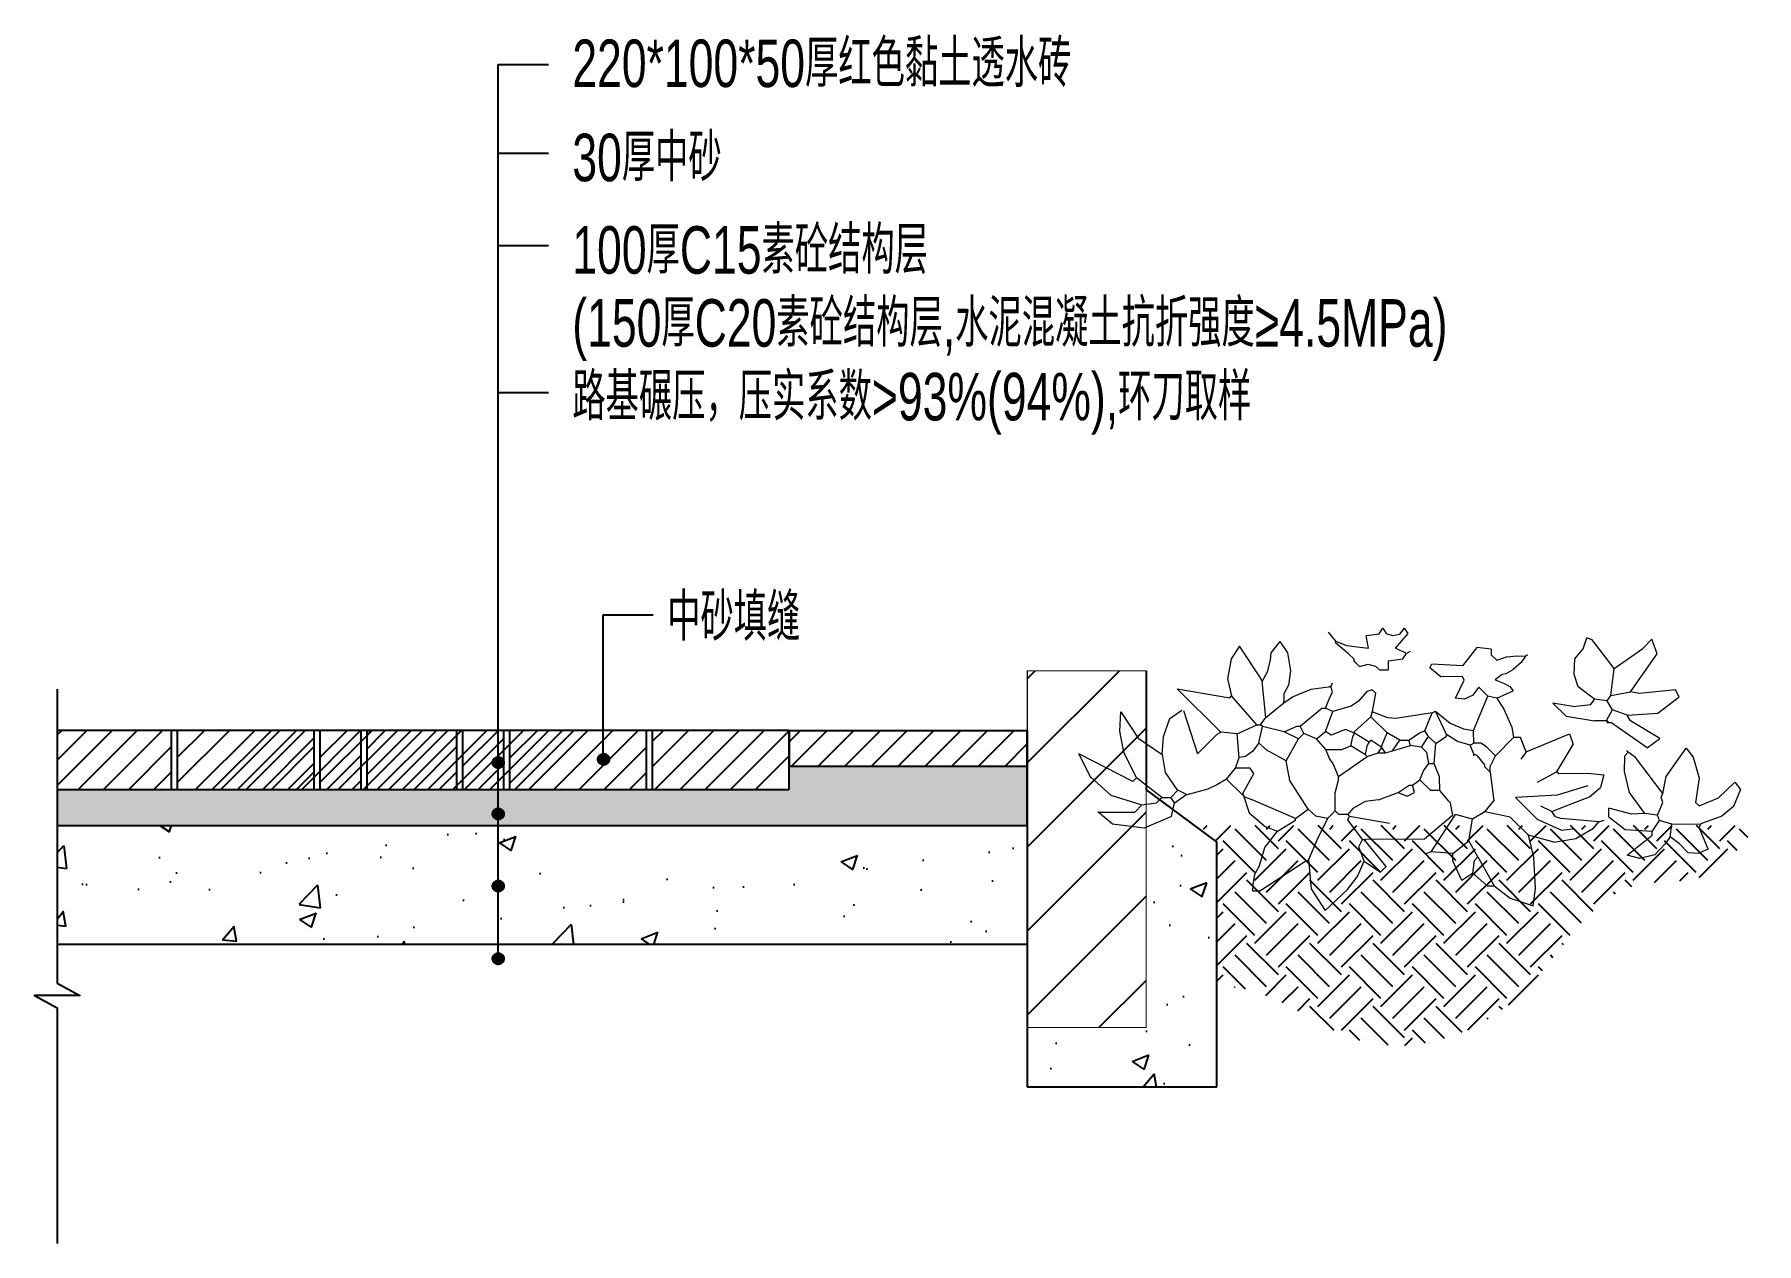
# Model space of a CAD drawing. Extents: x 104028 to 361637, y -78822 to 68782.
# Drawn here: x 322909 to 334497, y -9935 to -1799 of the extents above; entities that cross this region are included whole.
import ezdxf

# ---------------------------------------------------------------- set-up
doc = ezdxf.new("R2010")
doc.units = 0
doc.header["$LTSCALE"] = 1000
doc.header["$MEASUREMENT"] = 0
doc.linetypes.add('DASH', pattern=[0.35, 0.25, -0.1])
for name, color, linetype in [('20', 20, 'Continuous'), ('FF', 8, 'Continuous'), ('L-palm-填充', 8, 'Continuous'), ('L-palm-文字', 7, 'Continuous'), ('L-palm-标注', 3, 'Continuous'), ('LH', 3, 'Continuous'), ('PUB_DIM', 3, 'Continuous'), ('PUB_HATCH', 8, 'Continuous')]:
    doc.layers.add(name, color=color, linetype=linetype)
doc.styles.add('PALMstyle', font='haiwenrs.shx', dxfattribs={"width": 0.7, "bigfont": 'hztxt.shx'})

# ---------------------------------------------------------------- blocks, each defined once
blk = doc.blocks.new('A$C5D580381')
at = {"layer": 'LH', "color": 8, "lineweight": 0}
for p, q in [((450.3, 506.4), (477.7, 548.6)), ((477.7, 548.6), (521.3, 508.1)), ((837.7, 526.7), (882.9, 541.9)), ((882.9, 541.9), (887.7, 508.1)), ((337.3, 497.9), (336.5, 509.6)), ((336.5, 509.6), (350.6, 509.6)), ((350.6, 509.6), (438.4, 453.4)), ((445.5, 449.9), (450.3, 506.4)), ((521.3, 508.1), (540.7, 482.7)), ((775.8, 446.4), (807, 503)), ((807, 503), (837.7, 526.7)), ((887.7, 508.1), (884.5, 447.2)), ((340.5, 477.6), (337.3, 497.9)), ((350.6, 460.5), (340.5, 477.6)), ((540.7, 482.7), (554.4, 453.4)), ((554.4, 453.4), (586, 474.5)), ((586, 474.5), (596.6, 464)), ((744.2, 492.1), (726.6, 453.4)), ((765.3, 478), (744.2, 492.1)), ((765.3, 478), (793.4, 502.6)), ((765.3, 478), (768.8, 453.4)), ((793.4, 502.6), (807.5, 502.6)), ((350.6, 460.5), (361.1, 425.3)), ((438.4, 453.4), (445.5, 449.9)), ((463.2, 408.3), (445.5, 449.9)), ((554.4, 453.4), (543.9, 425.3)), ((596.6, 464), (554.4, 411.2)), ((684.5, 435.8), (673.9, 439.4)), ((726.6, 439.4), (684.5, 435.8)), ((726.6, 453.4), (726.6, 439.4)), ((726.6, 439.4), (758.3, 414.8)), ((775.8, 446.4), (758.3, 414.8)), ((768.8, 453.4), (775.8, 446.4)), ((884.5, 447.2), (874.3, 404.2)), ((1091.2, 450.9), (1066.1, 444.5)), ((1066.1, 444.5), (1115.3, 405.8)), ((1120.2, 444.1), (1091.2, 450.9)), ((1139.9, 423.4), (1120.2, 444.1)), ((1184.8, 440.7), (1168, 423.4)), ((1204.2, 442.4), (1184.8, 440.7)), ((1224.2, 433.9), (1204.2, 442.4)), ((361.1, 425.3), (385.7, 393.7)), ((484.1, 369.1), (463.2, 408.3)), ((550.9, 411.2), (522.8, 372.6)), ((543.9, 425.3), (550.9, 411.2)), ((550.9, 411.2), (554.4, 411.2)), ((554.4, 411.2), (557.9, 411.2)), ((671.8, 411.2), (557.9, 411.2)), ((726.6, 365.5), (671.8, 411.2)), ((684.5, 435.8), (732.6, 363.7)), ((758.3, 414.8), (765.3, 372.6)), ((874.3, 404.2), (839.1, 369.1)), ((923.5, 418.3), (874.3, 404.2)), ((874.3, 404.2), (874.3, 407.7)), ((923.5, 418.3), (966.8, 411.7)), ((966.8, 411.7), (1000.7, 391.4)), ((1115.3, 405.8), (1115.3, 398.8)), ((1150.4, 409.3), (1139.9, 423.4)), ((1168, 423.4), (1150.4, 409.3)), ((1150.4, 409.3), (1153.9, 384.7)), ((1224.2, 433.9), (1206.7, 391.7)), ((64.3, 378.2), (35.9, 354)), ((126.1, 386.3), (64.3, 378.2)), ((179.4, 364), (126.1, 386.3)), ((330.9, 357.6), (361.5, 384.6)), ((420.8, 369.1), (340, 333.9)), ((361.5, 384.6), (385.7, 393.7)), ((385.7, 393.7), (420.8, 372.6)), ((420.8, 372.6), (420.8, 369.1)), ((420.8, 369.1), (445.5, 351.5)), ((460, 364.3), (484.1, 369.1)), ((484.1, 369.1), (498.2, 355)), ((522.8, 372.6), (526.3, 365.5)), ((526.3, 365.5), (603.6, 379.6)), ((765.3, 372.6), (732.6, 363.7)), ((789.9, 358.5), (765.3, 372.6)), ((839.1, 369.1), (789.9, 358.5)), ((849.3, 331.3), (891.5, 373.2)), ((891.5, 373.2), (938.6, 394.9)), ((927, 369.1), (920, 358.5)), ((937.5, 372.6), (927, 369.1)), ((1011.3, 379.6), (937.5, 372.6)), ((938.6, 394.9), (960.8, 392.7)), ((1000.7, 391.4), (1011.3, 379.6)), ((1011.3, 379.6), (1021.9, 376.1)), ((1062.6, 395.3), (1030.9, 370.6)), ((1030.9, 370.6), (1030.9, 353.1)), ((1115.3, 398.8), (1062.6, 395.3)), ((1115.3, 398.8), (1129.3, 377.7)), ((1129.3, 377.7), (1125.8, 367.1)), ((1153.9, 384.7), (1129.3, 377.7)), ((1153.9, 384.7), (1210.2, 384.7)), ((1206.7, 391.7), (1210.2, 384.7)), ((1251, 369.7), (1210.2, 384.7)), ((1273.6, 351.1), (1251, 369.7)), ((37.1, 355), (108, 355)), ((61.7, 321.6), (122.1, 340.9)), ((108, 355), (122.1, 340.9)), ((122.1, 340.9), (150.2, 337.4)), ((150.2, 337.4), (160.8, 326.9)), ((185.4, 337.4), (178.3, 326.9)), ((179.4, 364), (185.4, 337.4)), ((207.9, 322.4), (184.7, 338.6)), ((318.9, 319.8), (330.9, 357.6)), ((445.5, 351.5), (410.3, 295.2)), ((445.5, 351.5), (460, 364.3)), ((505.2, 362), (498.2, 355)), ((498.2, 355), (498.2, 319.8)), ((522.8, 362), (505.2, 362)), ((526.3, 365.5), (522.8, 362)), ((532.6, 350.8), (522.8, 362)), ((556.8, 337.3), (532.6, 350.8)), ((582.5, 333.9), (556.8, 337.3)), ((719.6, 337.4), (702, 316.3)), ((723.1, 340.9), (719.6, 337.4)), ((726.6, 362), (723.1, 340.9)), ((726.6, 362), (726.6, 365.5)), ((789.9, 358.5), (807.5, 337.4)), ((800.4, 281.2), (807.5, 337.4)), ((920, 358.5), (898.9, 348)), ((920, 358.5), (948.1, 348)), ((948.1, 348), (993.8, 330.4)), ((1075, 364.6), (1030.9, 353.1)), ((1101.2, 363.6), (1071.8, 322.3)), ((1101.2, 363.6), (1075, 364.6)), ((1125.8, 367.1), (1101.2, 363.6)), ((1125.8, 367.1), (1136.4, 342.5)), ((1136.4, 342.5), (1132.9, 332)), ((1206.7, 349.6), (1199.6, 342.5)), ((1207.4, 295.3), (1199.6, 342.5)), ((1206.7, 349.6), (1244.5, 334.2)), ((1287.5, 317.9), (1273.6, 351.1)), ((23.1, 286.5), (61.7, 321.6)), ((160.8, 326.9), (111.5, 288.2)), ((160.8, 326.9), (178.3, 326.9)), ((167.9, 278.4), (191.8, 313.6)), ((192.4, 312.8), (178.3, 326.9)), ((210.3, 321.8), (192.4, 312.8)), ((250.5, 310.9), (207.9, 322.4)), ((269.7, 302.3), (250.5, 310.9)), ((287.3, 291.7), (269.7, 302.3)), ((318.9, 323.4), (287.3, 291.7)), ((318.9, 323.4), (318.9, 319.8)), ((318.9, 319.8), (340, 281.2)), ((340, 333.9), (322.4, 326.9)), ((498.2, 319.8), (505.2, 295.2)), ((582.5, 333.9), (621.2, 319.8)), ((621.2, 319.8), (638.8, 326.9)), ((621.2, 319.8), (642.3, 305.8)), ((638.8, 326.9), (652.8, 319.8)), ((642.3, 305.8), (649.3, 305.8)), ((652.8, 319.8), (649.3, 305.8)), ((649.3, 305.8), (663.4, 295.2)), ((684.5, 316.3), (663.4, 295.2)), ((702, 316.3), (684.5, 316.3)), ((702, 316.3), (702.1, 289.9)), ((930.8, 326.8), (849.3, 331.3)), ((930.5, 281.2), (891.8, 302.3)), ((990.8, 308.8), (930.8, 326.8)), ((993.8, 330.4), (1014.9, 312.8)), ((1021.9, 288.2), (1014.9, 312.8)), ((1071.8, 322.3), (1062.1, 281.8)), ((1136.4, 325), (1083.6, 254.7)), ((1132.9, 332), (1136.4, 325)), ((1136.4, 325), (1142.8, 291.9)), ((1244.5, 334.2), (1277, 303.9)), ((1277, 303.9), (1287.5, 317.9)), ((104.5, 295.2), (0, 240.9)), ((23.7, 288.2), (0, 240.9)), ((111.5, 288.2), (87.4, 237.9)), ((111.5, 288.2), (104.5, 295.2)), ((162.1, 243.3), (167.9, 278.4)), ((287.3, 291.7), (304.9, 270.6)), ((333, 270.6), (304.9, 270.6)), ((304.9, 270.6), (311.9, 249.6)), ((340, 281.2), (333, 270.6)), ((410.3, 295.2), (403.3, 256.6)), ((505.2, 288.2), (494.7, 263.6)), ((505.2, 295.2), (505.2, 288.2)), ((505.2, 288.2), (561.4, 249.6)), ((663.4, 295.2), (670.4, 277.7)), ((670.4, 277.7), (680.9, 263.6)), ((702.1, 289.9), (691.5, 263.6)), ((800.4, 281.2), (789.9, 270.6)), ((789.9, 270.6), (789.9, 267.1)), ((800.4, 281.2), (800.4, 270.6)), ((800.4, 270.6), (811, 249.6)), ((930.5, 281.2), (934, 284.7)), ((930.5, 281.2), (962.1, 228.5)), ((934, 284.7), (990.3, 284.7)), ((990.3, 284.7), (1021.9, 288.2)), ((1062.1, 281.8), (1062.6, 251.1)), ((1142.8, 291.9), (1182.1, 237.1)), ((1196.1, 254.7), (1207.4, 295.3)), ((87.4, 237.9), (79.7, 197.5)), ((115.8, 211), (162.1, 243.3)), ((162.1, 243.3), (164.7, 208.3)), ((204.1, 157.8), (231, 242.5)), ((231, 242.5), (269.7, 203.9)), ((311.9, 249.6), (308.4, 203.9)), ((324.4, 247.7), (311.9, 249.6)), ((338.9, 237.5), (324.4, 247.7)), ((350.6, 221.4), (338.9, 237.5)), ((364.6, 235.5), (350.6, 221.4)), ((403.3, 256.6), (364.6, 235.5)), ((403.3, 256.6), (427.9, 214.4)), ((480.6, 235.5), (463, 214.4)), ((487.6, 253.1), (480.6, 235.5)), ((480.6, 235.5), (512.2, 235.5)), ((494.7, 263.6), (487.6, 253.1)), ((512.2, 235.5), (529.8, 228.5)), ((557.9, 246), (529.8, 228.5)), ((561.4, 249.6), (557.9, 246)), ((557.9, 246), (561.4, 228.5)), ((561.4, 249.6), (582.5, 242.5)), ((582.5, 242.5), (589.6, 232)), ((582.5, 242.5), (596.6, 242.5)), ((596.6, 242.5), (589.6, 232)), ((596.6, 242.5), (610.6, 239)), ((610.6, 239), (624.7, 217.9)), ((610.6, 239), (645.8, 228.5)), ((677.4, 242.5), (666.9, 232)), ((680.9, 263.6), (677.4, 242.5)), ((680.9, 263.6), (691.5, 263.6)), ((691.5, 263.6), (695, 224.9)), ((768.8, 246), (761.8, 228.5)), ((768.8, 249.6), (768.8, 246)), ((775.8, 249.6), (768.8, 246)), ((789.9, 267.1), (775.8, 249.6)), ((811, 249.6), (793.4, 232)), ((811, 249.6), (846.1, 214.4)), ((870.8, 242.5), (860.2, 256.6)), ((870.8, 242.5), (860.2, 214.4)), ((870.8, 242.5), (955.1, 207.4)), ((1106.2, 235.5), (1036, 186.3)), ((1062.6, 251.1), (1069.6, 244.1)), ((1069.6, 244.1), (1066.1, 240.6)), ((1083.6, 254.7), (1069.6, 244.1)), ((1106.2, 235.5), (1130.9, 217.9)), ((1182.1, 237.1), (1196.1, 254.7)), ((82.3, 159.7), (115.8, 211)), ((164.7, 208.3), (177.6, 173.2)), ((269.7, 203.9), (276.7, 200.3)), ((308.4, 203.9), (276.7, 200.3)), ((308.4, 203.9), (347, 186.3)), ((350.6, 221.4), (357.6, 189.8)), ((427.9, 214.4), (399.8, 200.3)), ((427.9, 214.4), (438.4, 203.9)), ((438.4, 203.9), (431.4, 189.8)), ((463, 214.4), (438.4, 203.9)), ((463, 214.4), (480.6, 200.3)), ((491.1, 207.4), (480.6, 200.3)), ((519.3, 196.8), (491.1, 207.4)), ((536.8, 203.9), (519.3, 196.8)), ((529.8, 228.5), (533.3, 210.9)), ((533.3, 210.9), (536.8, 203.9)), ((565, 221.4), (536.8, 203.9)), ((536.8, 203.9), (536.8, 200.3)), ((561.4, 228.5), (565, 221.4)), ((568.5, 217.9), (565, 221.4)), ((589.6, 232), (568.5, 217.9)), ((600.1, 203.9), (568.5, 172.2)), ((589.6, 232), (589.6, 228.5)), ((589.6, 228.5), (600.1, 203.9)), ((624.7, 217.9), (600.1, 203.9)), ((624.7, 217.9), (642.3, 217.9)), ((645.8, 228.5), (642.3, 217.9)), ((642.3, 217.9), (663.4, 203.9)), ((666.9, 232), (645.8, 228.5)), ((663.4, 203.9), (673.9, 200.3)), ((666.9, 232), (680.9, 210.9)), ((680.9, 210.9), (673.9, 200.3)), ((695, 224.9), (680.9, 210.9)), ((695, 224.9), (716.1, 210.9)), ((716.1, 207.4), (695, 161.7)), ((737.2, 221.4), (716.1, 207.4)), ((716.1, 210.9), (716.1, 207.4)), ((761.8, 228.5), (737.2, 221.4)), ((761.8, 228.5), (768.8, 224.9)), ((768.8, 224.9), (768.8, 200.3)), ((782.9, 224.9), (768.8, 224.9)), ((793.4, 232), (782.9, 224.9)), ((843.5, 194.2), (846.1, 214.4)), ((860.2, 214.4), (846.1, 214.4)), ((955.1, 207.4), (962.1, 228.5)), ((1130.9, 217.9), (1074.6, 182.8)), ((79.7, 197.5), (82.3, 159.7)), ((177.6, 173.2), (200.8, 157)), ((276.7, 200.3), (191.9, 115.5)), ((347, 186.3), (297.8, 130)), ((347, 186.3), (354.1, 186.3)), ((357.6, 189.8), (354.1, 186.3)), ((354.1, 186.3), (364.6, 172.2)), ((399.8, 200.3), (357.6, 189.8)), ((364.6, 172.2), (357.6, 101.9)), ((364.6, 172.2), (399.8, 144.1)), ((399.8, 200.3), (424.4, 189.8)), ((424.4, 189.8), (431.4, 189.8)), ((431.4, 189.8), (473.6, 154.7)), ((480.6, 200.3), (494.7, 161.7)), ((536.8, 200.3), (568.5, 172.2)), ((568.5, 172.2), (572, 161.7)), ((601.7, 174.4), (571.7, 162.5)), ((617.7, 175.7), (601.7, 174.4)), ((688, 165.2), (617.7, 175.7)), ((673.9, 200.3), (688, 165.2)), ((695, 161.7), (723.4, 185.4)), ((723.4, 185.4), (749.2, 196.9)), ((749.2, 196.9), (768.8, 200.3)), ((768.8, 200.3), (796.9, 133.6)), ((828, 159.1), (843.5, 194.2)), ((923.2, 147.9), (949, 173.3)), ((949, 173.3), (1004.3, 182.8)), ((1028.9, 182.8), (1004.3, 182.8)), ((1032.4, 186.3), (1028.9, 182.8)), ((1028.9, 186.3), (1028.9, 182.8)), ((1028.9, 186.3), (1032.4, 186.3)), ((1028.9, 182.8), (1028.9, 179.3)), ((1028.9, 179.3), (1039.5, 161.7)), ((1032.4, 186.3), (1036, 186.3)), ((1067.6, 172.2), (1039.5, 161.7)), ((1074.6, 182.8), (1067.6, 172.2)), ((1067.6, 172.2), (1127.3, 168.7)), ((1127.3, 168.7), (1169.5, 137.1)), ((399.8, 144.1), (416.2, 132.3)), ((399.8, 144.1), (399.8, 140.6)), ((399.8, 126.5), (399.8, 140.6)), ((473.6, 154.7), (480.6, 154.7)), ((494.7, 161.7), (480.6, 154.7)), ((480.6, 154.7), (487.6, 137.1)), ((487.6, 137.1), (494.7, 123)), ((530.3, 151.1), (494.7, 161.7)), ((544.7, 141.7), (530.3, 151.1)), ((561.4, 123), (544.7, 141.7)), ((572, 161.7), (579, 126.5)), ((688, 165.2), (695, 161.7)), ((750.5, 138.8), (733.7, 137.1)), ((733.7, 137.1), (751.2, 101.9)), ((766.7, 132), (750.5, 138.8)), ((814.5, 137.1), (796.9, 133.6)), ((814.5, 137.1), (828, 159.1)), ((814.5, 137.1), (846.1, 123)), ((962.1, 154.7), (923.2, 147.9)), ((962.1, 154.7), (997.3, 151.1)), ((1004.3, 140.6), (972.7, 116)), ((997.3, 151.1), (1004.3, 140.6)), ((1028.9, 144.1), (1004.3, 140.6)), ((1039.5, 161.7), (1028.9, 144.1)), ((1028.9, 144.1), (1036, 133.6)), ((1169.5, 137.1), (1162.5, 123)), ((191.9, 115.5), (294.3, 133.6)), ((290.1, 96.4), (297.8, 130)), ((294.3, 133.6), (297.8, 130)), ((357.6, 101.9), (354.1, 94.9)), ((357.6, 101.9), (368.2, 83.2)), ((409, 109.6), (399.8, 126.5)), ((413.2, 81.9), (409, 109.6)), ((416.2, 132.3), (452.8, 117.8)), ((452.8, 117.8), (491.1, 112.5)), ((487.6, 112.5), (491.1, 112.5)), ((494.7, 123), (491.1, 112.5)), ((491.1, 112.5), (494.7, 105.4)), ((572, 119.5), (561.4, 123)), ((579, 126.5), (572, 119.5)), ((751.2, 101.9), (747.7, 94.9)), ((779.4, 116), (766.7, 132)), ((796.9, 133.6), (779.4, 116)), ((811, 101.9), (827.3, 108.3)), ((825.1, 91.4), (811, 101.9)), ((827.3, 108.3), (839.6, 115.1)), ((839.6, 115.1), (846.1, 123)), ((972.7, 116), (965.2, 92.1)), ((1036, 133.6), (1043, 80.8)), ((1036, 133.6), (1074.6, 126.5)), ((1092.2, 130), (1074.6, 126.5)), ((1074.6, 126.5), (1127.3, 52.7)), ((1162.5, 123), (1092.2, 130)), ((297.3, 57.4), (290.1, 96.4)), ((354.1, 94.9), (313.9, 32.8)), ((368.2, 83.2), (374.2, 60.5)), ((407.2, 46.7), (413.2, 81.9)), ((540.4, 66.8), (547.4, 73.8)), ((547.4, 73.8), (564.5, 69.4)), ((564.5, 69.4), (578.3, 73.8)), ((578.3, 73.8), (586, 80.8)), ((586, 80.8), (603.6, 80.8)), ((603.6, 80.8), (603.6, 63.3)), ((705.5, 94.9), (684.5, 77.3)), ((684.5, 77.3), (688, 70.3)), ((747.7, 73.8), (688, 70.3)), ((747.7, 94.9), (705.5, 94.9)), ((775.8, 38.7), (747.7, 73.8)), ((831.9, 90.1), (825.1, 91.4)), ((846.1, 82.6), (831.9, 90.1)), ((862.2, 68.4), (846.1, 82.6)), ((870.8, 56.2), (862.2, 68.4)), ((965.2, 92.1), (966.8, 61.7)), ((1043, 80.8), (1000.8, 24.6)), ((1043, 80.8), (1099.2, 42.2)), ((313.9, 32.8), (297.3, 57.4)), ((374.2, 60.5), (375.2, 45.7)), ((392.7, 24.6), (375.2, 45.7)), ((392.7, 24.6), (407.2, 46.7)), ((526.3, 49.2), (501.7, 28.1)), ((522.5, 32.9), (548.3, 36.6)), ((536.8, 59.8), (526.3, 49.2)), ((540.4, 66.8), (536.8, 63.3)), ((536.8, 63.3), (536.8, 59.8)), ((548.3, 36.6), (565, 38.7)), ((565, 38.7), (561.4, 17.6)), ((603.6, 63.3), (631.7, 59.8)), ((638.8, 49.2), (617.7, 38.7)), ((617.7, 38.7), (642.3, 10.5)), ((631.7, 59.8), (638.8, 49.2)), ((645.8, 45.7), (638.8, 49.2)), ((804, 42.2), (775.8, 38.7)), ((804, 52.7), (814.5, 63.3)), ((804, 42.2), (804, 52.7)), ((814.5, 63.3), (833.8, 56.9)), ((833.8, 56.9), (854.5, 54.9)), ((854.5, 54.9), (870.8, 56.2)), ((870.8, 56.2), (874.3, 52.7)), ((966.8, 61.7), (983.2, 42.2)), ((983.2, 42.2), (990.3, 21.1)), ((1099.2, 42.2), (1116.8, 24.6)), ((1127.3, 52.7), (1116.8, 24.6)), ((501.7, 24.6), (487.6, 7)), ((501.7, 24.6), (522.5, 32.9)), ((501.7, 28.1), (501.7, 24.6)), ((561.4, 17.6), (561.4, 14.1)), ((561.4, 14.1), (586, 10.5)), ((586, 10.5), (593.1, 0)), ((593.1, 0), (599.9, 10.2)), ((599.9, 10.2), (611.9, 14)), ((611.9, 14), (626.4, 11.5)), ((626.4, 11.5), (635.3, 0)), ((642.3, 10.5), (635.3, 0)), ((1000.8, 24.6), (990.3, 21.1))]:
    blk.add_line(p, q, dxfattribs=at)
for centre, start, end in [((671.8, 411.2), 49.844, 89.647), ((179.4, 364), 12.8043, 67.5333)]:
    blk.add_arc(centre, 0.000439, start, end, dxfattribs=at)
blk = doc.blocks.new('A$C42D82FE5')
at = {"layer": 'FF', "color": 8, "xscale": 0.3, "yscale": 0.3, "zscale": 0.3}
blk.add_blockref('A$C5D580381', (0, 0), dxfattribs=at)
blk = doc.blocks.new('A$C4F532C58')
at = {"color": 8, "xscale": -1.440000000009528, "yscale": 1.439999999999999, "zscale": 1.439999999999999, "rotation": 180.3429971184246}
blk.add_blockref('A$C42D82FE5', (-0.6, 235.8), dxfattribs=at)
blk = doc.blocks.new('A$C39FA5F94')
at = {"layer": 'PUB_DIM', "color": 8}
blk.add_blockref('A$C4F532C58', (0, 0), dxfattribs=at)
blk = doc.blocks.new('GREHEHDFGHDF')
at = {"layer": 'L-palm-填充', "ltscale": 5}
h = blk.add_hatch(dxfattribs=at)
h.set_pattern_fill('AN33C', color=256, scale=200, style=0)
h.set_pattern_definition([(50, (383869.22, -11488.11), (143.452, -12.5504), [15, -165]), (355, (383869.22, -11488.11), (-27.7503, 150.4384), [12, -132]), (100.4514, (383881.17, -11489.16), (115.702, 137.888), [12.748, -140.2284]), (46.1842, (383869.22, -11448.11), (213.4482, -33.104), [22.5, -247.5]), (96.6356, (383887, -11450.87), (186.9325, 194.8236), [19.122, -210.3426]), (351.1842, (383869.22, -11448.1), (186.9324, 194.824), [18, -198]), (21, (383889.22, -11458.11), (119.3814, -80.5238), [15, -165]), (326, (383889.22, -11458.11), (48.663, 145.03), [12, -132]), (71.4514, (383899.17, -11464.82), (168.0445, 64.506), [12.748, -140.2284]), (37.5, (383869.22, -11488.11), (2.43197, 66.57877), [0, -130.4, 0, -134, 0, -132.5]), (7.5, (383869.22, -11488.11), (52.6139, 78.88234), [0, -76.4, 0, -127.4, 0, -50.5]), (327.5, (383824.62, -11488.11), (106.7645, -4.51097), [0, -50, 0, -156, 0, -207]), (317.5, (383804.62, -11488.11), (116.6372, 20.021), [0, -65, 0, -103.6, 0, -147])])
h.paths.add_polyline_path([(376350.6, -12010.3), (377166.7, -12010.3), (377166.7, -11910.3), (376350.6, -11910.3)])
at = {"layer": 'L-palm-填充'}
h = blk.add_hatch(dxfattribs=at)
h.set_pattern_fill('EARTH', color=256, scale=150, angle=45, style=0)
h.set_pattern_definition([(45, (333038.51, -12729.616), (4e-15, 53.03301), [37.5, -37.5]), (45, (333028.566, -12719.67), (4e-15, 53.03301), [37.5, -37.5]), (45, (333018.622, -12709.73), (4e-15, 53.03301), [37.5, -37.5]), (135, (333018.622, -12703.1), (-53.03301, 7e-15), [37.5, -37.5]), (135, (333028.566, -12693.155), (-53.03301, 7e-15), [37.5, -37.5]), (135, (333038.51, -12683.21), (-53.03301, 7e-15), [37.5, -37.5])])
h.paths.add_polyline_path([(377326.1, -11924.3), (377326.1, -12044.3), (377327, -12044.4), (377329.3, -12044.6), (377331.6, -12044.9), (377333.8, -12045.2), (377336, -12045.5), (377338.3, -12045.8), (377340.5, -12046.2), (377342.7, -12046.6), (377344.9, -12047), (377347.1, -12047.5), (377349.3, -12047.9), (377351.5, -12048.4), (377353.7, -12049), (377355.8, -12049.6), (377358, -12050.2), (377360.1, -12050.8), (377362.2, -12051.5), (377364.4, -12052.2), (377366.5, -12052.9), (377368.6, -12053.7), (377370.7, -12054.6), (377372.7, -12055.4), (377374.8, -12056.3), (377376.9, -12057.2), (377378.9, -12058.2), (377380.9, -12059.2), (377383, -12060.2), (377385, -12061.2), (377387, -12062.3), (377389, -12063.3), (377391, -12064.4), (377393.1, -12065.5), (377395.1, -12066.6), (377397.1, -12067.7), (377399.1, -12068.9), (377401.1, -12070), (377403.1, -12071.1), (377405.1, -12072.3), (377407.1, -12073.4), (377409.1, -12074.5), (377411.1, -12075.6), (377413.1, -12076.7), (377415.1, -12077.8), (377417.1, -12078.9), (377419.1, -12080), (377421.2, -12081), (377423.2, -12082.1), (377425.3, -12083.1), (377427.3, -12084), (377429.4, -12085), (377431.5, -12085.9), (377433.6, -12086.8), (377435.7, -12087.6), (377437.8, -12088.4), (377439.9, -12089.2), (377442, -12089.9), (377444.2, -12090.6), (377446.4, -12091.2), (377448.6, -12091.8), (377450.8, -12092.4), (377453, -12092.9), (377455.2, -12093.3), (377457.4, -12093.7), (377459.7, -12094.1), (377461.9, -12094.4), (377464.2, -12094.7), (377466.5, -12094.9), (377468.8, -12095.1), (377471.1, -12095.3), (377473.4, -12095.4), (377475.7, -12095.4), (377478, -12095.5), (377480.3, -12095.4), (377482.6, -12095.4), (377484.9, -12095.3), (377487.3, -12095.1), (377489.6, -12094.9), (377491.9, -12094.7), (377494.3, -12094.4), (377496.6, -12094.1), (377498.9, -12093.8), (377501.3, -12093.4), (377503.6, -12093), (377505.9, -12092.5), (377508.2, -12092), (377510.5, -12091.4), (377512.8, -12090.9), (377515.2, -12090.2), (377517.5, -12089.6), (377519.7, -12088.9), (377522, -12088.2), (377524.3, -12087.4), (377526.6, -12086.6), (377528.8, -12085.7), (377531.1, -12084.9), (377533.3, -12083.9), (377535.5, -12083), (377537.8, -12082), (377540, -12081), (377542.1, -12079.9), (377544.3, -12078.8), (377546.5, -12077.7), (377548.6, -12076.6), (377550.7, -12075.4), (377552.9, -12074.1), (377554.9, -12072.9), (377557, -12071.6), (377559.1, -12070.3), (377561.1, -12068.9), (377563.1, -12067.5), (377565.1, -12066.1), (377567.1, -12064.7), (377569, -12063.2), (377570.9, -12061.7), (377572.8, -12060.1), (377574.7, -12058.5), (377576.6, -12056.9), (377578.4, -12055.3), (377580.2, -12053.6), (377582, -12052), (377583.7, -12050.2), (377585.5, -12048.5), (377587.2, -12046.8), (377588.9, -12045), (377590.5, -12043.2), (377592.2, -12041.4), (377593.8, -12039.5), (377595.5, -12037.7), (377597.1, -12035.8), (377598.7, -12034), (377600.3, -12032.1), (377601.8, -12030.2), (377603.4, -12028.3), (377605, -12026.4), (377606.5, -12024.5), (377608, -12022.6), (377609.6, -12020.7), (377611.1, -12018.8), (377612.6, -12016.9), (377614.1, -12015.1), (377615.6, -12013.2), (377617.1, -12011.3), (377618.7, -12009.4), (377620.2, -12007.6), (377621.7, -12005.7), (377623.2, -12003.9), (377624.7, -12002.1), (377626.2, -12000.2), (377627.7, -11998.5), (377629.3, -11996.7), (377630.8, -11994.9), (377632.3, -11993.2), (377633.9, -11991.5), (377635.4, -11989.8), (377637, -11988.2), (377638.6, -11986.6), (377640.2, -11985), (377641.8, -11983.4), (377643.4, -11981.9), (377645, -11980.4), (377646.7, -11978.9), (377648.3, -11977.5), (377650, -11976.1), (377651.7, -11974.8), (377653.4, -11973.5), (377655.2, -11972.2), (377656.9, -11971), (377658.7, -11969.9), (377660.5, -11968.7), (377662.3, -11967.7), (377664.2, -11966.7), (377666.1, -11965.7), (377668, -11964.8), (377669.9, -11963.9), (377671.9, -11963.1), (377673.9, -11962.4), (377675.9, -11961.7), (377678, -11961.1), (377680.1, -11960.5), (377682.2, -11960), (377684.3, -11959.6), (377686.5, -11959.2), (377688.8, -11958.9), (377691, -11958.7), (377693.3, -11958.4), (377695.6, -11958.3), (377697.9, -11958.1), (377700.2, -11958), (377702.5, -11957.8), (377704.8, -11957.7), (377707.1, -11957.6), (377709.5, -11957.4), (377711.8, -11957.3), (377714.1, -11957.1), (377716.4, -11956.9), (377718.7, -11956.6), (377720.9, -11956.4), (377723.1, -11956), (377725.3, -11955.6), (377727.5, -11955.2), (377729.6, -11954.6), (377731.7, -11954), (377733.8, -11953.3), (377735.8, -11952.5), (377737.8, -11951.7), (377739.7, -11950.7), (377741.7, -11949.7), (377743.5, -11948.7), (377745.4, -11947.5), (377747.2, -11946.3), (377749, -11945.1), (377750.7, -11943.8), (377752.5, -11942.4), (377754.2, -11940.9), (377755.9, -11939.5), (377757.5, -11937.9), (377759.1, -11936.3), (377760.7, -11934.7), (377762.3, -11933), (377763.9, -11931.3), (377765.4, -11929.6), (377767, -11927.8), (377768.5, -11925.9), (377770, -11924.1), (377771.5, -11922.2), (377772.9, -11920.3), (377774.4, -11918.3), (377775.8, -11916.3), (377777.3, -11914.3), (377778.7, -11912.3), (377780.1, -11910.3), (377307.2, -11910.3)])
at = {"layer": 'L-palm-标注', "linetype": 'DASH'}
for points in [[(376716.9, -11857.4, 1), (376726.4, -11857.4, 1)], [(376815, -11854.7, 1), (376805.5, -11854.7, 1)], [(376726.4, -11900.6, 1), (376716.9, -11900.6, 1)], [(376726.4, -11961.3, 1), (376716.9, -11961.3, 1)], [(376726.4, -12022.4, 1), (376716.9, -12022.4, 1)]]:
    blk.add_hatch(color=256, dxfattribs=at).paths.add_polyline_path(points)
at = {"layer": 'PUB_HATCH'}
h = blk.add_hatch(dxfattribs=at)
h.set_pattern_fill('普通砖', color=256, scale=20)
h.set_pattern_definition([(45, (-118204.486, 106126.28), (-35.355353, 35.355353), [])])
h.paths.add_polyline_path([(377166.7, -12080.3), (377266.7, -12080.3), (377266.7, -11780.3), (377166.7, -11780.3)])
h = blk.add_hatch(dxfattribs=at)
h.set_pattern_fill('ANSI31', color=256, scale=10)
h.set_pattern_definition([(45, (446930.42, 9217.552), (-11.22532, 11.22532), [])])
h.paths.add_polyline_path([(376966.7, -11830.3), (376966.7, -11860.3), (377166.7, -11860.3), (377166.7, -11830.3)])
h = blk.add_hatch(dxfattribs=at)
h.set_pattern_fill('AR-SAND', color=256, scale=10, angle=45, style=0)
h.set_pattern_definition([(82.5, (387556.534, -20024.841), (-14.070132, 13.179271), [0, -15.2, 0, -17, 0, -16.25]), (52.5, (387556.534, -20024.84), (-7.441375, 32.469797), [0, -8.2, 0, -13.7, 0, -5.25]), (12.5, (387547.837, -20033.538), (21.980293, 22.060324), [0, -5, 0, -18, 0, -23.5]), (2.5, (387547.837, -20033.538), (15.05042, 27.46263), [0, -2.5, 0, -11.8, 0, -13.5])])
h.paths.add_polyline_path([(377166.7, -11860.3), (376966.7, -11860.3), (376966.7, -11880.3), (376350.6, -11880.3), (376350.6, -11910.3), (377166.7, -11910.3)])
h = blk.add_hatch(dxfattribs=at)
h.set_pattern_fill('混凝土', color=256, scale=20)
h.set_pattern_definition([(50, (-118204.49, 106090.38), (143.452037, -12.550427), [15, -165]), (355, (-118204.49, 106090.38), (-27.750267, 150.438427), [12, -132]), (100.4514, (-118192.53, 106089.33), (115.701876, 137.88791), [12.74804, -140.228422]), (46.1842, (-118204.49, 106130.38), (213.44821, -33.1038), [22.5, -247.5]), (96.6356, (-118186.7, 106127.62), (186.93254, 194.82357), [19.12206, -210.3426]), (351.1842, (-118204.49, 106130.38), (186.93239, 194.82372), [18, -198]), (21, (-118184.49, 106120.38), (119.38141, -80.523778), [15, -165]), (326, (-118184.49, 106120.38), (48.663066, 145.03001), [12, -132]), (71.4514, (-118174.54, 106113.67), (168.044526, 64.5061), [12.74804, -140.228422]), (37.5, (-118204.486, 106090.377), (2.431971, 66.578771), [0, -130.4, 0, -134, 0, -132.5]), (7.5, (-118204.486, 106090.38), (52.613907, 78.882342), [0, -76.4, 0, -127.4, 0, -50.5]), (327.5, (-118249.086, 106090.377), (106.764487, -4.5109743), [0, -50, 0, -156, 0, -207]), (317.5, (-118269.09, 106090.38), (116.637234, 20.020996), [0, -65, 0, -103.6, 0, -147])])
h.paths.add_polyline_path([(377326.1, -12130.3), (377326.1, -11924.3), (377266.7, -11880.3), (377266.7, -12080.3), (377166.7, -12080.3), (377166.7, -12130.3)])
for p, q in [((377266.7, -11780.3), (377266.7, -11880.3)), ((376966.1, -11830.3), (376350.6, -11830.3)), ((376446.7, -11830.3), (376446.7, -11880.3)), ((376451.7, -11830.3), (376451.7, -11880.3)), ((376566.7, -11830.3), (376566.7, -11880.3)), ((376566.7, -11830.3), (376566.7, -11880.3)), ((376571.7, -11830.3), (376571.7, -11880.3)), ((376606.1, -11830.3), (376606.1, -11880.3)), ((376611.1, -11830.3), (376611.1, -11880.3)), ((376686.7, -11830.3), (376686.7, -11880.3)), ((376691.7, -11830.3), (376691.7, -11880.3)), ((376726.1, -11830.3), (376726.1, -11880.3)), ((376731.1, -11830.3), (376731.1, -11880.3)), ((376846.1, -11830.3), (376846.1, -11880.3)), ((376851.1, -11830.3), (376851.1, -11880.3)), ((376966.1, -11830.3), (376966.1, -11880.3)), ((377166.7, -11830.3), (377166.7, -12130.3)), ((376966.1, -11880.3), (376350.6, -11880.3)), ((377266.7, -11880.3), (377326.1, -11924.3)), ((377326.1, -12130.3), (377326.1, -11924.3)), ((377166.7, -12080.3), (377166.7, -12130.3))]:
    blk.add_line(p, q)
at = {"color": 5}
for p, q in [((376350.6, -11910.3), (377166.7, -11910.3)), ((377166.7, -11910.3), (377166.7, -12010.3)), ((377166.7, -12010.3), (376350.6, -12010.3))]:
    blk.add_line(p, q, dxfattribs=at)
at = {"const_width": 1}
blk.add_lwpolyline([(377266.7, -12080.3), (377166.7, -12080.3), (377166.7, -11780.3), (377266.7, -11780.3), (377266.7, -11780.3)], close=True, dxfattribs=at)
for points in [[(376966.7, -11860.3), (376966.7, -11830.3)], [(376966.7, -11830.3), (377166.7, -11830.3)], [(377166.7, -11910.3), (377166.7, -11830.3)], [(376966.7, -11860.3), (377166.7, -11860.3)], [(377166.7, -12130.3), (377326.1, -12130.3)]]:
    blk.add_lwpolyline(points)
at = {"layer": '20', "color": 20, "linetype": 'Continuous'}
blk.add_line((376565.7, -11880.3), (376566.7, -11879.3), dxfattribs=at)
at = {"layer": 'L-palm-标注'}
for p, q in [((376721.7, -12025.3), (376721.7, -11270.1)), ((376721.7, -11270.1), (376763.9, -11270.1)), ((376721.7, -11344.8), (376763.9, -11344.8)), ((376721.7, -11422.6), (376763.9, -11422.6)), ((376721.7, -11546), (376763.9, -11546)), ((376809.9, -11854.7), (376809.9, -11733.1)), ((376809.9, -11733.1), (376852.1, -11733.1))]:
    blk.add_line(p, q, dxfattribs=at)
blk.add_lwpolyline([(376350.6, -11795.6), (376350.6, -12042.9), (376369.7, -12053.3), (376331.6, -12053.3), (376350.6, -12063.6), (376350.6, -12262)], dxfattribs=at)
at = {"layer": 'L-palm-标注', "linetype": 'DASH'}
for centre in [(376721.7, -11857.4), (376810.3, -11854.7), (376721.7, -11900.6), (376721.7, -11961.3), (376721.7, -12022.4)]:
    blk.add_circle(centre, 4.76, dxfattribs=at)
at = {"layer": 'PUB_HATCH'}
for p, q in [((376350.6, -11876.6), (376396.9, -11830.3)), ((376350.6, -11855.4), (376375.7, -11830.3)), ((376350.6, -11834.2), (376354.5, -11830.3)), ((376368.1, -11880.3), (376418.1, -11830.3)), ((376389.3, -11880.3), (376439.3, -11830.3)), ((376451.7, -11874.3), (376495.7, -11830.3)), ((376451.7, -11853.1), (376474.5, -11830.3)), ((376466.9, -11880.3), (376516.9, -11830.3)), ((376480.9, -11880.3), (376530.9, -11830.3)), ((376488.1, -11880.3), (376538.1, -11830.3)), ((376502.1, -11880.3), (376552.1, -11830.3)), ((376509.3, -11880.3), (376559.3, -11830.3)), ((376556.1, -11880.3), (376606.1, -11830.2)), ((376571.7, -11874.3), (376615.7, -11830.3)), ((376571.7, -11853.1), (376594.5, -11830.3)), ((376586.9, -11880.3), (376636.9, -11830.3)), ((376608.1, -11880.3), (376658.1, -11830.3)), ((376610.8, -11846.3), (376626.9, -11830.1)), ((376611.1, -11867.7), (376648.5, -11830.3)), ((376612.8, -11832.5), (376615, -11830.3)), ((376619.7, -11880.3), (376669.7, -11830.3)), ((376629.3, -11880.3), (376679.3, -11830.3)), ((376640.9, -11880.3), (376690.9, -11830.3)), ((376662.1, -11880.3), (376712.1, -11830.3)), ((376691.7, -11860.4), (376721.8, -11830.3)), ((376693, -11880.3), (376743, -11830.3)), ((376714.2, -11880.3), (376764.2, -11830.3)), ((376731.1, -11874.9), (376775.8, -11830.3)), ((376731.1, -11853.7), (376754.6, -11830.3)), ((376735.4, -11880.3), (376785.4, -11830.3)), ((376747, -11880.3), (376797, -11830.3)), ((376768.2, -11880.3), (376818.2, -11830.3)), ((376789.4, -11880.3), (376839.4, -11830.3)), ((376851.1, -11861), (376881.8, -11830.3)), ((376851.1, -11839.8), (376860.6, -11830.3)), ((376853.1, -11880.3), (376903.1, -11830.3)), ((376874.3, -11880.3), (376924.3, -11830.3)), ((376895.5, -11880.3), (376945.5, -11830.3)), ((376916.7, -11880.3), (376966.1, -11830.9)), ((376410.6, -11880.3), (376446.7, -11844.2)), ((376523.3, -11880.3), (376566.7, -11836.9)), ((376530.6, -11880.3), (376566.7, -11844.2)), ((376650.6, -11880.3), (376686.7, -11844.2)), ((376683.3, -11880.3), (376726.1, -11837.5)), ((376810.6, -11880.3), (376846.1, -11844.8)), ((376544.5, -11880.3), (376566.7, -11858.1)), ((376577.3, -11880.3), (376606.1, -11851.5)), ((376704.6, -11880.3), (376726.1, -11858.7)), ((376937.9, -11880.3), (376966.1, -11852.1)), ((376431.8, -11880.3), (376446.7, -11865.4)), ((376551.8, -11880.3), (376566.7, -11865.4)), ((376598.5, -11880.3), (376606.1, -11872.7)), ((376671.8, -11880.3), (376686.7, -11865.4)), ((376831.8, -11880.3), (376846.1, -11866))]:
    blk.add_line(p, q, dxfattribs=at)
blk.add_blockref('A$C39FA5F94', (377210.1, -11981.8))
at = {"layer": 'L-palm-文字', "color": 0, "style": 'PALMstyle', "width": 0.7}
for s, p in [('220*100*50厚红色黏土透水砖', (376784, -11289.2)), ('30厚中砂', (376784, -11368.4)), ('100厚C15素砼结构层', (376784, -11446.2)), ('(150厚C20素砼结构层,水泥混凝土抗折强度≥4.5MPa)', (376784, -11507.6)), ('路基碾压，压实系数>93%%%(94%%%),环刀取样', (376784, -11569.6)), ('中砂填缝', (376863.8, -11755))]:
    blk.add_text(s, height=40, dxfattribs=at).set_placement(p)

msp = doc.modelspace()

# ---------------------------------------------------------------- block references
at = {"xscale": 8, "yscale": 8, "zscale": 8}
msp.add_blockref('GREHEHDFGHDF', (-2687743.3, 88160.5), dxfattribs=at)

doc.saveas('drawing.dxf')
